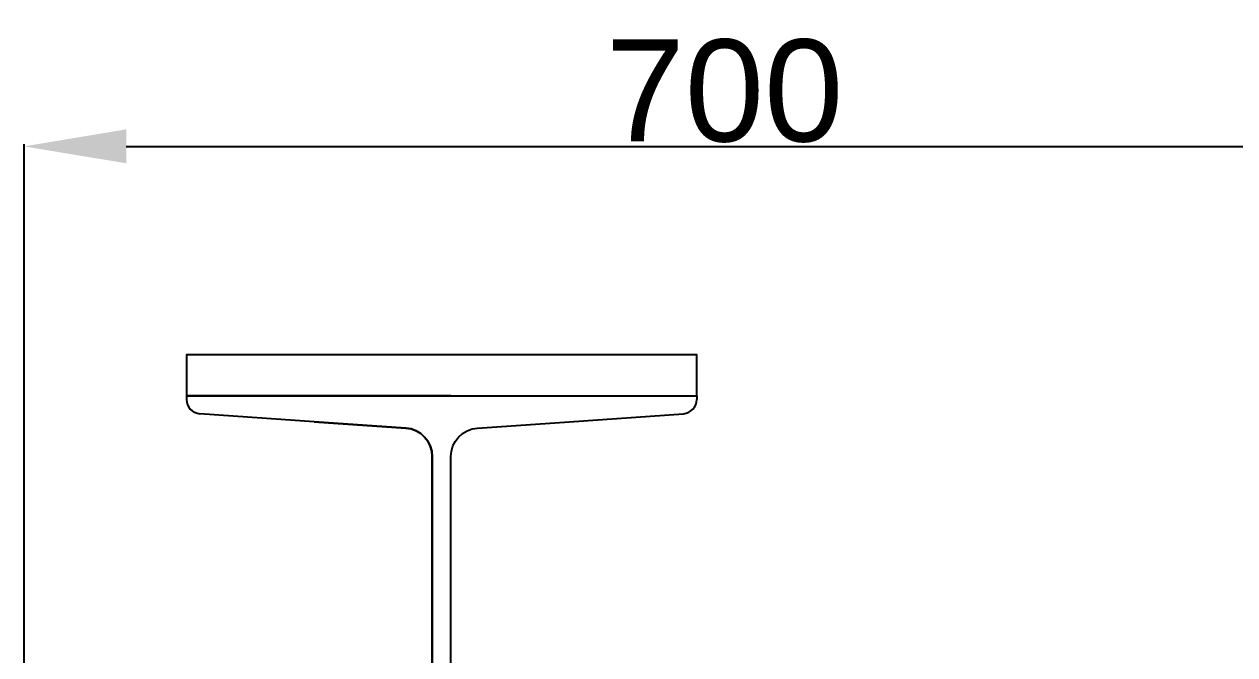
# Model space of a CAD drawing. Header units: millimetres. Extents: x -15074 to 21675, y -7568 to 6574.
# Drawn here: x 10651 to 11245, y -130 to 179 of the extents above; entities that cross this region are included whole.
import ezdxf

# ---------------------------------------------------------------- set-up
doc = ezdxf.new("R2010")
doc.units = ezdxf.units.MM
doc.layers.add('AM_5', color=250, linetype='Continuous', lineweight=25)
doc.styles.get("Standard").update_dxf_attribs({"font": 'arial.ttf'})
doc.dimstyles.new('AM_ISO$0', dxfattribs={"dimtxt": 3.5, "dimasz": 3.5, "dimexe": 1, "dimexo": 1, "dimgap": 1.5, "dimtad": 1, "dimdsep": 46, "dimtxsty": 'Standard', "dimcen": 0, "dimclrd": 256, "dimclre": 256, "dimclrt": 250, "dimadec": 0, "dimazin": 2, "dimtp": 0.1, "dimtm": 0.1, "dimtfac": 0.71, "dimtdec": 3, "dimtmove": 0, "dimatfit": 3, "dimfxl": 1, "dimlwd": -1, "dimlwe": -1, "dimarcsym": 1})

# ---------------------------------------------------------------- blocks, each defined once
blk = doc.blocks.new('*D378')
at = {"layer": 'AM_5', "linetype": 'ByBlock', "transparency": 16777216}
for p, q in [((10651.41888481863, -329.4956278427458), (10651.41888481863, 120.5653588076821)), ((10701.41888481863, 119.5653588076821), (11287.58509134281, 119.5653588076821)), ((11337.58509134281, -392.077950028834), (11337.58509134281, 120.5653588076821))]:
    blk.add_line(p, q, dxfattribs=at)
at = {"layer": 'AM_5', "transparency": 16777216}
for points in [[(10701.41888481863, 127.8986921410154), (10701.41888481863, 111.2320254743487), (10651.41888481863, 119.5653588076821)], [(11287.58509134281, 127.8986921410154), (11287.58509134281, 111.2320254743487), (11337.58509134281, 119.5653588076821)]]:
    blk.add_solid(points, dxfattribs=at)
at = {"layer": 'Defpoints', "color": 0, "transparency": 16777216}
for p in [(11337.58509134281, 119.5653588076821), (10651.41888481863, -330.4956278427458), (11337.58509134281, -393.077950028834)]:
    blk.add_point(p, dxfattribs=at)
at = {"layer": 'AM_5', "color": 250, "transparency": 16777216, "insert": (10994.50198808072, 146.5940081937667), "char_height": 50, "attachment_point": 5}
blk.add_mtext('700', dxfattribs=at)

msp = doc.modelspace()

# ---------------------------------------------------------------- linework, layer by layer
for p, q in [((10855.91882622312, -2.633878372545496), (10730.91882622312, -2.633878372530944)), ((10855.91882622312, -2.633878372545496), (10730.91882622312, -2.633878372545496)), ((10730.91882622312, -2.633878372545496), (10730.91882622312, -4.437348137429126)), ((10855.91882622312, -2.633878372545041), (10730.91882622312, -2.633878372530944)), ((10855.91882622312, -2.633878372545041), (10730.91882622312, -2.633878372545496)), ((10730.91882622312, -2.633878372545496), (10730.91882622312, -4.437348137429126)), ((10855.91882622312, -2.633878372545496), (10980.91882622312, -2.633878372530944)), ((10855.91882622312, -2.633878372545496), (10980.91882622312, -2.633878372545496)), ((10855.91882622312, -2.633878372545041), (10980.91882622312, -2.633878372530944)), ((10855.91882622312, -2.633878372545041), (10980.91882622312, -2.633878372545496)), ((10980.91882622312, -2.633878372545496), (10980.91882622312, -4.437348137429126)), ((10980.91882622312, -2.633878372545496), (10980.91882622312, -4.437348137429126)), ((10793.41882622312, -15.33387837254259), (10737.43071721809, -11.42030951489278)), ((10793.41882622312, -15.33387837254259), (10737.43071721809, -11.42030951489232)), ((10918.41882622312, -15.33387837254259), (10974.40693522815, -11.42030951489278)), ((10918.41882622312, -15.33387837254259), (10974.40693522815, -11.42030951489232))]:
    msp.add_line(p, q)
msp.add_lwpolyline([(10730.91882622312, -2.633878372530944), (10980.91882622312, -2.633878372530944), (10980.91882622312, 17.36612162746906), (10730.91882622312, 17.36612162746906)], close=True)
msp.add_lwpolyline([(10730.91882622312, -2.633878372530944), (10980.91882622312, -2.633878372530944), (10980.91882622312, 17.36612162746906), (10730.91882622312, 17.36612162746906)], close=True)
for points in [[(10860.46882622311, -2.633878372545496), (10851.36882622313, -2.633878372545496)], [(10860.46882622311, -2.633878372545496), (10851.36882622313, -2.633878372545041)]]:
    msp.add_lwpolyline(points)
for points in [[(10793.41882622312, -15.33387837254259), (10838.34504422371, -18.47422101070106, -0.3939181810303955), (10851.36882622313, -32.44014376629775), (10851.36882622313, -372.8276129787932, -0.3939181810303956), (10838.34504422371, -386.7935357343899), (10811.33530262409, -388.6815166721535)], [(10811.33530262409, -388.6815166721535), (10838.34504422371, -386.7935357343899, 0.3939181810303956), (10851.36882622313, -372.8276129787932), (10851.36882622313, -32.44014376629775, 0.3939181810303956), (10838.34504422371, -18.47422101070106), (10793.41882622312, -15.33387837254259)], [(10811.33530262409, -388.6815166721617), (10838.34504422382, -386.7935357343899, 0.3939181810303956), (10851.36882622325, -372.8276129787932), (10851.36882622325, -32.44014376629775, 0.3939181810303956), (10838.34504422382, -18.47422101070106), (10793.41882622323, -15.33387837254259)], [(10793.41882622312, -15.33387837254259), (10838.34504422371, -18.4742210107006, -0.3939181810303955), (10851.36882622313, -32.4401437662973), (10851.36882622313, -372.8276129787928, -0.3939181810303956), (10838.34504422371, -386.7935357343899), (10793.41882622312, -389.933878372548)], [(10793.41882622324, -389.933878372548), (10838.34504422383, -386.7935357343899, 0.3939181810303956), (10851.36882622325, -372.8276129787932), (10851.36882622325, -32.44014376629775, 0.3939181810303956), (10838.34504422382, -18.47422101070106), (10793.41882622324, -15.33387837254213)], [(10793.41882622312, -389.933878372548), (10838.34504422371, -386.7935357343899, 0.3939181810303956), (10851.36882622313, -372.8276129787928), (10851.36882622313, -32.4401437662973, 0.3939181810303956), (10838.34504422371, -18.4742210107006), (10793.41882622312, -15.33387837254259)], [(10918.41882622312, -389.9338783725484), (10873.49260822253, -386.7935357343899, -0.3939181810303956), (10860.46882622311, -372.8276129787932), (10860.46882622311, -32.44014376629775, -0.3939181810303956), (10873.49260822253, -18.47422101070106), (10918.41882622312, -15.33387837254259)], [(10918.41882622312, -389.933878372548), (10873.49260822253, -386.7935357343899, -0.3939181810303956), (10860.46882622311, -372.8276129787928), (10860.46882622311, -32.4401437662973, -0.3939181810303956), (10873.49260822253, -18.47422101070106), (10918.41882622312, -15.33387837254259)]]:
    msp.add_lwpolyline(points, format="xyb")
for centre, start, end in [((10737.91882622312, -4.437348137429126), 180, 266.0015287009865), ((10737.91882622312, -4.437348137429126), 180, 266.0015287010904), ((10973.91882622312, -4.437348137429126), 273.9984712990135, 0), ((10973.91882622312, -4.437348137428671), 273.9984712989096, 0)]:
    msp.add_arc(centre, 7, start, end)

# ---------------------------------------------------------------- dimensions: what is measured, and where the dimension line sits
at = {"layer": 'AM_5'}
dim = msp.add_linear_dim(base=(11337.58509134281, 119.5653588076821), p1=(10651.41888481863, -330.4956278427458), p2=(11337.58509134281, -393.077950028834), angle=1.141101885463838e-14, text='700', dimstyle='AM_ISO$0', override={"dimtxt": 50, "dimasz": 50, "dimpost": ''}, dxfattribs=at)
dim.commit()
dim.dimension.update_dxf_attribs({"geometry": '*D378', "text_midpoint": (10994.50198808072, 146.5940081937667)})

doc.saveas('drawing.dxf')
